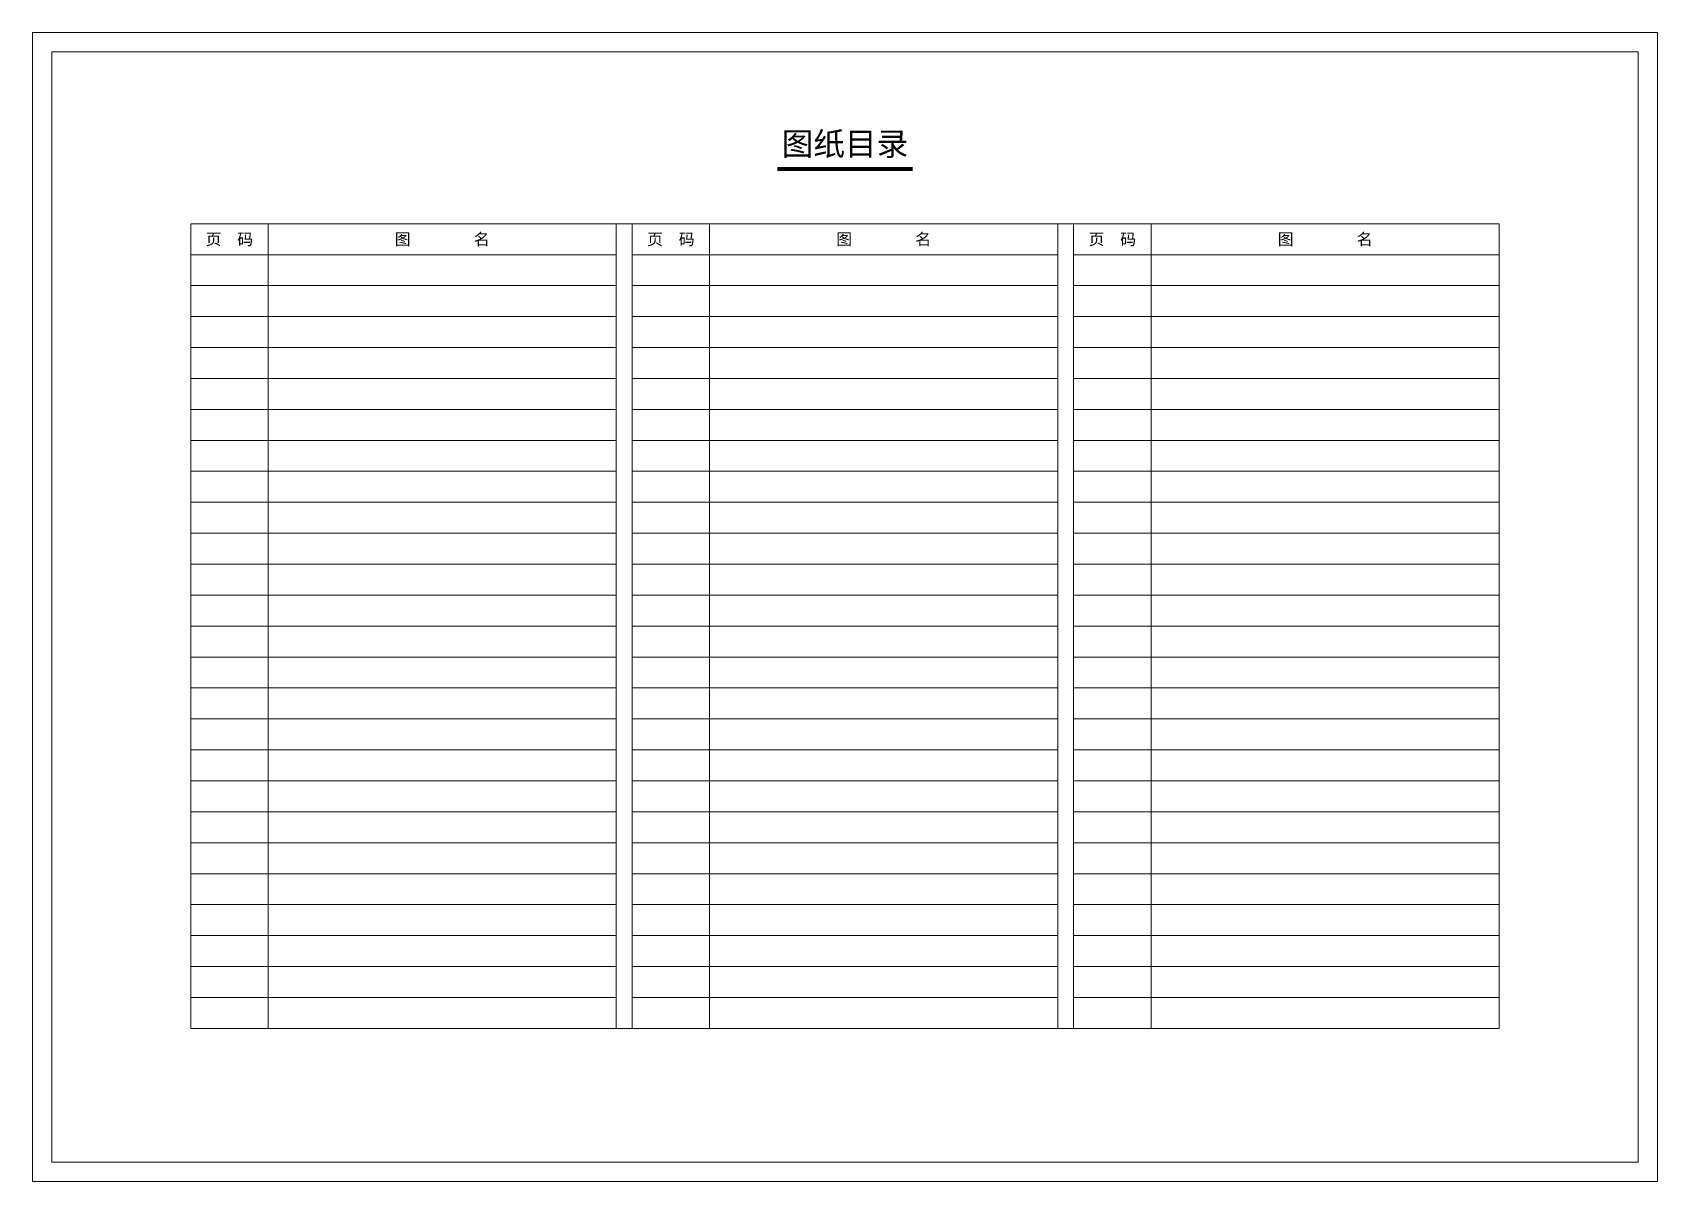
# Model space of a CAD drawing. Header units: millimetres. Extents: x 656 to 1522, y 1 to 298.
# Drawn here: x 1101.7 to 1521.7, y 0.5 to 297.5 of the extents above; entities that cross this region are included whole.
import ezdxf
from ezdxf.enums import TextEntityAlignment as Align

# ---------------------------------------------------------------- set-up
doc = ezdxf.new("R2010")
doc.units = ezdxf.units.MM
doc.header["$MEASUREMENT"] = 0
for name, color, linetype, lineweight in [('BF-图框', 125, 'Continuous', 15), ('BF-文字说明', 33, 'Continuous', 18), ('BF-电路', 6, 'Continuous', 9), ('BF-细线', 250, 'Continuous', 5)]:
    doc.layers.add(name, color=color, linetype=linetype, lineweight=lineweight)
doc.styles.add('BF-文字说明', font='simhei.ttf')

# ---------------------------------------------------------------- blocks, each defined once
blk = doc.blocks.new('目录图框')
at = {"layer": 'BF-图框', "const_width": 0.322}
blk.add_lwpolyline([(415, 292), (415, 5), (5, 5), (5, 292)], close=True, dxfattribs=at)
at = {"layer": 'BF-电路', "color": 6, "ltscale": 2}
blk.add_lwpolyline([(420, 297), (420, 0), (0, 0), (0, 297)], close=True, dxfattribs=at)
blk = doc.blocks.new('目录表')
at = {"layer": 'BF-文字说明', "const_width": 1}
blk.add_lwpolyline([(192.5, 261.74), (227.5, 261.74)], dxfattribs=at)
at = {"layer": 'BF-细线'}
for p, q in [((60.9, 39.57), (60.9, 247.57)), ((150.9, 39.57), (150.9, 247.57)), ((155, 39.57), (155, 247.57)), ((175, 39.57), (175, 247.57)), ((265, 39.57), (265, 247.57)), ((269.1, 39.57), (269.1, 247.57)), ((289.1, 39.57), (289.1, 247.57)), ((40.9, 239.57), (150.9, 239.57)), ((155, 239.57), (265, 239.57)), ((269.1, 239.57), (379.1, 239.57)), ((40.9, 231.57), (150.9, 231.57)), ((155, 231.57), (265, 231.57)), ((269.1, 231.57), (379.1, 231.57)), ((40.9, 223.57), (150.9, 223.57)), ((155, 223.57), (265, 223.57)), ((269.1, 223.57), (379.1, 223.57)), ((40.9, 215.57), (150.9, 215.57)), ((155, 215.57), (265, 215.57)), ((269.1, 215.57), (379.1, 215.57)), ((40.9, 207.57), (150.9, 207.57)), ((155, 207.57), (265, 207.57)), ((269.1, 207.57), (379.1, 207.57)), ((40.9, 199.57), (150.9, 199.57)), ((155, 199.57), (265, 199.57)), ((269.1, 199.57), (379.1, 199.57)), ((40.9, 191.57), (150.9, 191.57)), ((155, 191.57), (265, 191.57)), ((269.1, 191.57), (379.1, 191.57)), ((40.9, 183.57), (150.9, 183.57)), ((155, 183.57), (265, 183.57)), ((269.1, 183.57), (379.1, 183.57)), ((40.9, 175.57), (150.9, 175.57)), ((155, 175.57), (265, 175.57)), ((269.1, 175.57), (379.1, 175.57)), ((40.9, 167.57), (150.9, 167.57)), ((155, 167.57), (265, 167.57)), ((269.1, 167.57), (379.1, 167.57)), ((40.9, 159.57), (150.9, 159.57)), ((155, 159.57), (265, 159.57)), ((269.1, 159.57), (379.1, 159.57)), ((40.9, 151.57), (150.9, 151.57)), ((155, 151.57), (265, 151.57)), ((269.1, 151.57), (379.1, 151.57)), ((40.9, 143.57), (150.9, 143.57)), ((155, 143.57), (265, 143.57)), ((269.1, 143.57), (379.1, 143.57)), ((40.9, 135.57), (150.9, 135.57)), ((155, 135.57), (265, 135.57)), ((269.1, 135.57), (379.1, 135.57)), ((40.9, 127.57), (150.9, 127.57)), ((155, 127.57), (265, 127.57)), ((269.1, 127.57), (379.1, 127.57)), ((40.9, 119.57), (150.9, 119.57)), ((155, 119.57), (265, 119.57)), ((269.1, 119.57), (379.1, 119.57)), ((40.9, 111.57), (150.9, 111.57)), ((155, 111.57), (265, 111.57)), ((269.1, 111.57), (379.1, 111.57)), ((40.9, 103.57), (150.9, 103.57)), ((155, 103.57), (265, 103.57)), ((269.1, 103.57), (379.1, 103.57)), ((40.9, 95.57), (150.9, 95.57)), ((155, 95.57), (265, 95.57)), ((269.1, 95.57), (379.1, 95.57)), ((40.9, 87.57), (150.9, 87.57)), ((155, 87.57), (265, 87.57)), ((269.1, 87.57), (379.1, 87.57)), ((40.9, 79.57), (150.9, 79.57)), ((155, 79.57), (265, 79.57)), ((269.1, 79.57), (379.1, 79.57)), ((40.9, 71.57), (150.9, 71.57)), ((155, 71.57), (265, 71.57)), ((269.1, 71.57), (379.1, 71.57)), ((40.9, 63.57), (150.9, 63.57)), ((155, 63.57), (265, 63.57)), ((269.1, 63.57), (379.1, 63.57)), ((40.9, 55.57), (150.9, 55.57)), ((155, 55.57), (265, 55.57)), ((269.1, 55.57), (379.1, 55.57)), ((40.9, 47.57), (150.9, 47.57)), ((155, 47.57), (265, 47.57)), ((269.1, 47.57), (379.1, 47.57))]:
    blk.add_line(p, q, dxfattribs=at)
blk.add_lwpolyline([(379.1, 247.57), (40.9, 247.57), (40.9, 39.57), (379.1, 39.57)], close=True, dxfattribs=at)
at = {"layer": 'BF-文字说明', "style": 'BF-文字说明'}
for s, height, p in [('图纸目录', 6, (210, 268.23)), ('页  码', 3, (50.9, 243.57)), ('图        名', 3, (105.9, 243.57)), ('页  码', 3, (165, 243.57)), ('图        名', 3, (220, 243.57)), ('页  码', 3, (279.1, 243.57)), ('图        名', 3, (334.1, 243.57))]:
    blk.add_text(s, height=height, dxfattribs=at).set_placement(p, align=Align.MIDDLE_CENTER)

msp = doc.modelspace()

# ---------------------------------------------------------------- linework, layer by layer
at = {"layer": 'BF-图框'}
for p, q in [((1516.67, 292.54), (1106.67, 292.54)), ((1106.67, 292.54), (1106.67, 5.54)), ((1516.67, 5.54), (1516.67, 292.54))]:
    msp.add_line(p, q, dxfattribs=at)

# ---------------------------------------------------------------- block references
msp.add_blockref('目录表', (1101.67, 0.54))
msp.add_blockref('目录图框', (1101.67, 0.54), dxfattribs=at)

doc.saveas('drawing.dxf')
